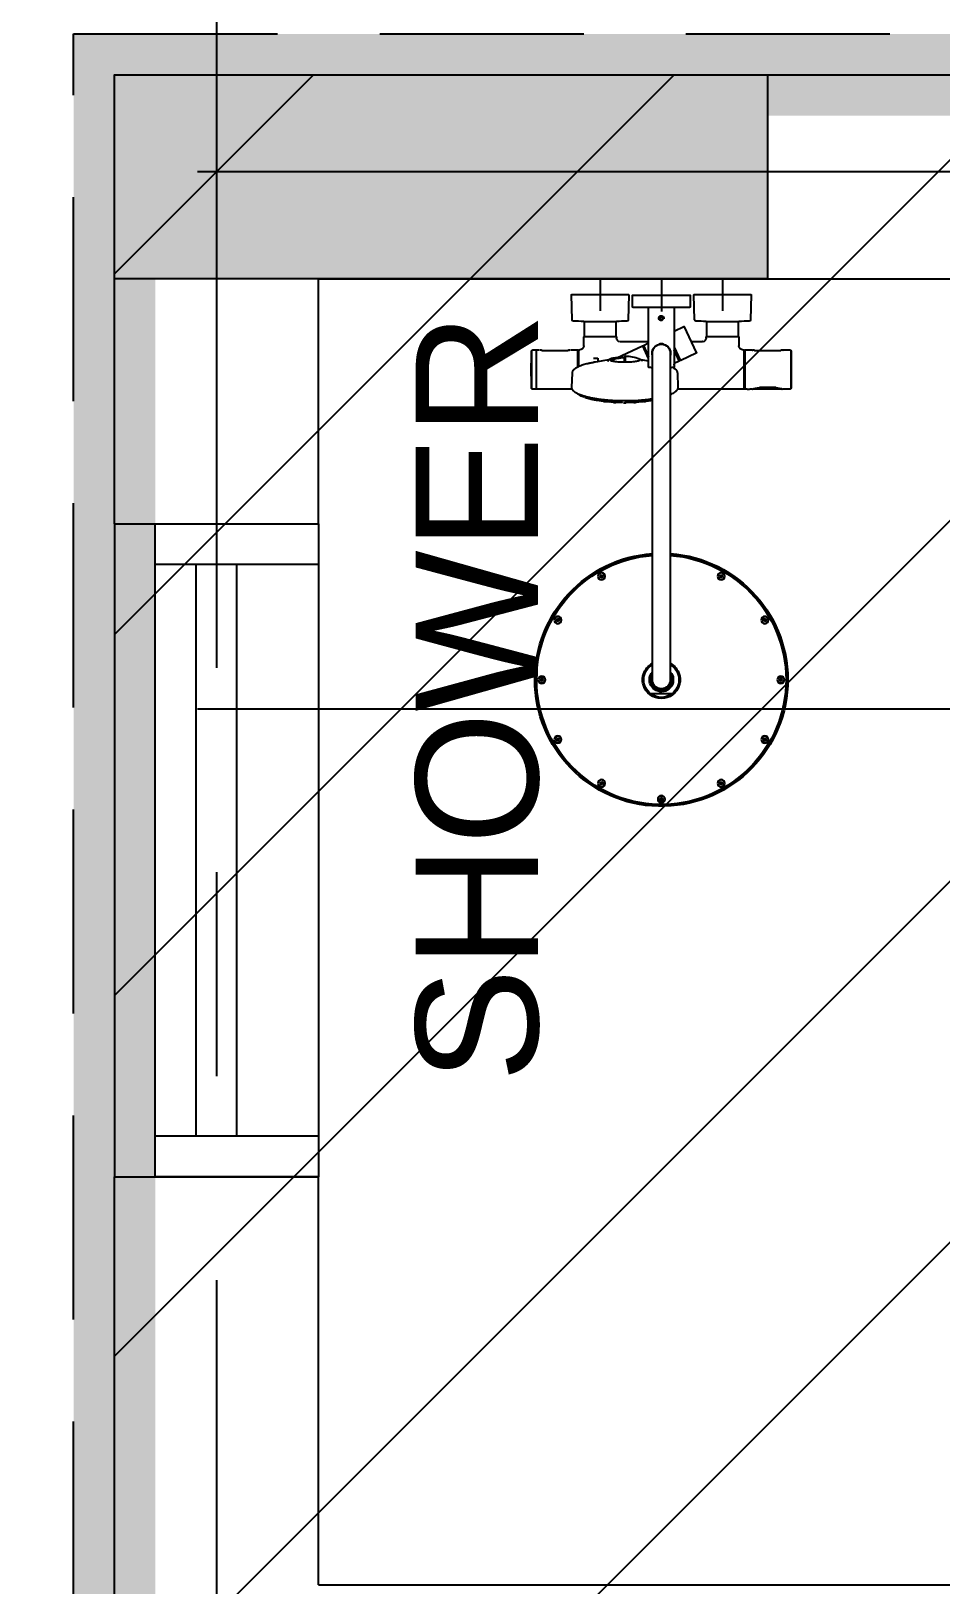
# Model space of a CAD drawing. Header units: centimetres. Extents: x -7408 to 35293, y -3951 to 3084.
# Drawn here: x -1790.2 to -1678.8, y 2523 to 2713.3 of the extents above; entities that cross this region are included whole.
import ezdxf

# ---------------------------------------------------------------- set-up
doc = ezdxf.new("R2010")
doc.units = ezdxf.units.CM
doc.header["$LTSCALE"] = 100
doc.header["$MEASUREMENT"] = 0
doc.linetypes.add('A0-01 FLOOR PLANS$0$HIDDEN', pattern=[0.375, 0.25, -0.125])
doc.linetypes.add('GRID$0$GRID$0$XREF GRID$0$GRIDS$0$CENTER', pattern=[2, 1.25, -0.25, 0.25, -0.25])
for name, color, linetype in [('A0-01 FLOOR PLANS$0$BATH FIXTURES', 85, 'Continuous'), ('A0-01 FLOOR PLANS$0$HIDDEN -03', 8, 'A0-01 FLOOR PLANS$0$HIDDEN'), ('A0-01 FLOOR PLANS$0$TEXT', 3, 'Continuous'), ('A0-01 FLOOR PLANS$0$WALL-01', 7, 'Continuous'), ('A0-01 FLOOR PLANS$0$WALL-03', 2, 'Continuous'), ('A0-01 FLOOR PLANS$0$WINDOW', 1, 'Continuous'), ('DCCA-USABLE AREA', 10, 'Continuous'), ('GRID$0$XREF GRID', 11, 'GRID$0$GRID$0$XREF GRID$0$GRIDS$0$CENTER'), ('XREF GF COL$0$COLUMN', 6, 'Continuous'), ('XREF GF COL$0$COLUMN HATCH', 201, 'Continuous')]:
    doc.layers.add(name, color=color, linetype=linetype)
doc.styles.add('A0-01 FLOOR PLANS$0$ART-PS-1', font='arial.ttf', dxfattribs={"height": 20})

# ---------------------------------------------------------------- blocks, each defined once
blk = doc.blocks.new('XREF GF COL')
at = {"layer": 'XREF GF COL$0$COLUMN HATCH'}
blk.add_hatch(color=256, dxfattribs=at).paths.add_polyline_path([(-12089.7, 2708), (-12089.7, 2683), (-12009.7, 2683), (-12009.7, 2708)])
at = {"layer": 'XREF GF COL$0$COLUMN'}
blk.add_lwpolyline([(-12089.7, 2683), (-12089.7, 2708), (-12009.7, 2708), (-12009.7, 2683)], close=True, dxfattribs=at)
blk = doc.blocks.new('GRID')
at = {"layer": 'GRID$0$XREF GRID'}
for p, q in [((-1767.5, 2960.33, 0), (-1767.5, 522.76)), ((-1969.8, 2696.16), (-230.24, 2696.16)), ((-1969.8, 2630.32), (-230.24, 2630.32))]:
    blk.add_line(p, q, dxfattribs=at)
blk = doc.blocks.new('A0-01 FLOOR PLANS$0$ALW05')
at = {"layer": 'A0-01 FLOOR PLANS$0$WINDOW'}
for p, q in [((-1775, 2578), (-1775, 2648)), ((-1770, 2578), (-1770, 2648)), ((-1765, 2578), (-1765, 2648)), ((-1755, 2648), (-1755, 2578))]:
    blk.add_line(p, q, dxfattribs=at)
for points in [[(-1775, 2653), (-1755, 2653), (-1755, 2648), (-1775, 2648)], [(-1775, 2578), (-1755, 2578), (-1755, 2573), (-1775, 2573)]]:
    blk.add_lwpolyline(points, close=True, dxfattribs=at)
blk = doc.blocks.new('A0-01 FLOOR PLANS$0$Bath_ShowerHead_D-31_01')
for p, q in [((-7.5, 0.08), (-7.5, -3.92)), ((0, 0), (0, -4)), ((7.5, 0.08), (7.5, -3.92)), ((-11, -1.97), (-10.92, -5.04)), ((-4.05, -1.92), (-10.95, -1.92)), ((-5.5, -1.92), (-9.5, -1.92)), ((-4.08, -5.04), (-4, -1.97)), ((-3.55, -2.02), (-3.55, -3.4)), ((3.53, -2), (-3.53, -2)), ((-3.45, -3.5), (3.45, -3.5)), ((2, -2), (-2, -2)), ((-1.57, -3.5), (-1.57, -10.83)), ((1.57, -10.83), (1.57, -3.5)), ((3.55, -3.4), (3.55, -2.02)), ((4, -1.97), (4.08, -5.04)), ((10.95, -1.92), (4.05, -1.92)), ((9.5, -1.92), (5.5, -1.92)), ((10.92, -5.04), (11, -1.97)), ((-5.5, -5.22), (-9.5, -5.22)), ((-9.43, -5.22), (-9.43, -7.1)), ((-5.57, -7.1), (-5.57, -5.22)), ((-0.17, -4.82), (-0.09, -4.67)), ((-0.09, -4.97), (-0.17, -4.82)), ((-0.09, -4.67), (0.09, -4.67)), ((0.09, -4.97), (-0.09, -4.97)), ((0.09, -4.67), (0.17, -4.82)), ((0.17, -4.82), (0.09, -4.97)), ((9.5, -5.22), (5.5, -5.22)), ((5.57, -5.22), (5.57, -7.1)), ((9.43, -7.1), (9.43, -5.22)), ((-9.5, -7.14), (-9.5, -8.22)), ((-9.48, -7.12), (-5.52, -7.12)), ((-5.5, -7.26), (-5.5, -7.14)), ((-4.31, -9.04), (-2.83, -5.87)), ((-1.57, -6.4), (-2.76, -5.85)), ((5.5, -7.14), (5.5, -7.26)), ((5.52, -7.12), (9.48, -7.12)), ((9.5, -8.22), (9.5, -7.14)), ((-15.89, -13.37), (-15.89, -8.87)), ((-14.94, -8.72), (-15.74, -8.72)), ((-14.42, -8.77), (-14.62, -8.77)), ((-11.62, -8.77), (-14.42, -8.77)), ((-11.42, -8.77), (-11.62, -8.77)), ((-10.24, -8.72), (-11.1, -8.72)), ((-10.22, -8.74), (-10.22, -13.5)), ((-10.15, -9.32), (-10.22, -9.32)), ((-10.22, -9.35), (-10.15, -9.35)), ((-10.15, -13.5), (-10.15, -8.74)), ((-9.99, -8.72), (-10.13, -8.72)), ((-3.68, -7.69), (-5.06, -7.69)), ((-4.28, -9.11), (-2.38, -10)), ((-1.57, -8.37), (-2.31, -9.97)), ((-2.2, -10.05), (-1.57, -8.69)), ((-1.1, -9.12), (-1.1, -13.17)), ((-0.2, -7.97), (-0.25, -8)), ((-0.25, -8), (0.25, -8)), ((-0.25, -8), (-0.25, -8.05)), ((-0.2, -7.97), (0.2, -7.97)), ((-0.2, -8.05), (-0.2, -7.97)), ((0.25, -8), (0.2, -7.97)), ((0.2, -8.05), (0.2, -7.97)), ((0.25, -8.05), (0.25, -8)), ((1.1, -13.17), (1.1, -9.12)), ((5.06, -7.69), (1.57, -7.69)), ((2.18, -8.15), (1.57, -7.86)), ((2.2, -8.19), (1.57, -9.55)), ((1.57, -9.75), (2.28, -8.22)), ((2.23, -8.32), (2.17, -8.29)), ((5.46, -9.68), (2.31, -8.21)), ((4.45, -9.48), (4.45, -10.04)), ((10.13, -8.72), (10, -8.72)), ((10.15, -8.74), (10.15, -10.74)), ((10.23, -9.57), (10.15, -9.49)), ((10.23, -10.77), (10.23, -8.74)), ((11.1, -8.72), (10.25, -8.72)), ((11.62, -8.78), (11.43, -8.77)), ((14.42, -8.78), (11.62, -8.78)), ((14.42, -8.78), (11.62, -8.78)), ((14.42, -8.78), (14.42, -8.78)), ((14.62, -8.77), (14.42, -8.78)), ((15.75, -8.72), (14.95, -8.72)), ((15.35, -8.72), (15.35, -13.52)), ((15.9, -8.87), (15.9, -13.37)), ((-10.15, -9.94), (-10.22, -9.94)), ((-10.22, -10.53), (-10.15, -10.53)), ((-2.28, -9.9), (-2.17, -9.95)), ((-2.18, -10.09), (-1.57, -10.38)), ((2.45, -9.98), (2.44, -10.04)), ((2.46, -9.96), (2.45, -9.98)), ((2.7, -9.83), (2.7, -9.99)), ((4.45, -10.04), (4.45, -10.09)), ((4.45, -10.09), (4.45, -10.19)), ((4.47, -10.14), (4.47, -10.19)), ((4.5, -9.6), (4.5, -9.65)), ((4.5, -9.67), (4.5, -9.65)), ((4.5, -10.17), (4.5, -9.67)), ((5.86, -9.73), (5.83, -9.72)), ((6.5, -10.04), (6.5, -9.98)), ((7.77, -9.74), (7.77, -10.08)), ((8.32, -9.74), (7.77, -9.74)), ((-14.01, -13.32), (-14.01, -13.32)), ((-14.01, -13.32), (-12.02, -13.32)), ((-12.02, -13.32), (-12.02, -13.32)), ((-10.15, -11.71), (-10.22, -11.71)), ((-10.22, -12.3), (-10.15, -12.3)), ((-10.15, -12.89), (-10.22, -12.89)), ((-10.22, -12.92), (-10.15, -12.92)), ((-1.96, -11.55), (-2.02, -13.28)), ((-1.1, -13.17), (-1.1, -45.07)), ((1.1, -45.07), (1.1, -13.17)), ((10.96, -13.28), (10.9, -11.55)), ((-15.74, -13.52), (-14.94, -13.52)), ((-14.8, -13.52), (-11.23, -13.52)), ((-11.09, -13.52), (-10.82, -13.52)), ((-10.51, -13.52), (-10.24, -13.52)), ((-10.13, -13.52), (-1.97, -13.52)), ((10.91, -13.52), (15.75, -13.52)), ((-7.39, -36.42), (-7.54, -36.51)), ((-7.54, -36.51), (-7.49, -36.59)), ((-7.49, -36.59), (-7.34, -36.51)), ((-7.39, -36.23), (-7.47, -36.28)), ((-7.47, -36.28), (-7.39, -36.42)), ((-7.43, -36.45), (-7.38, -36.54)), ((-7.33, -36.33), (-7.42, -36.38)), ((-7.3, -36.37), (-7.39, -36.23)), ((-7.34, -36.51), (-7.25, -36.66)), ((-7.31, -36.56), (-7.22, -36.51)), ((-7.15, -36.29), (-7.3, -36.37)), ((-7.21, -36.43), (-7.26, -36.35)), ((-7.25, -36.46), (-7.1, -36.37)), ((-7.17, -36.61), (-7.25, -36.46)), ((-7.25, -36.66), (-7.17, -36.61)), ((-7.1, -36.37), (-7.15, -36.29)), ((7.15, -36.29), (7.1, -36.37)), ((7.1, -36.37), (7.25, -36.46)), ((7.3, -36.37), (7.15, -36.29)), ((7.25, -36.46), (7.17, -36.61)), ((7.17, -36.61), (7.25, -36.66)), ((7.26, -36.35), (7.21, -36.43)), ((7.22, -36.51), (7.31, -36.56)), ((7.25, -36.66), (7.34, -36.51)), ((7.39, -36.23), (7.3, -36.37)), ((7.42, -36.38), (7.33, -36.33)), ((7.34, -36.51), (7.49, -36.59)), ((7.38, -36.54), (7.43, -36.45)), ((7.47, -36.28), (7.39, -36.23)), ((7.39, -36.42), (7.47, -36.28)), ((7.54, -36.51), (7.39, -36.42)), ((7.49, -36.59), (7.54, -36.51)), ((-12.84, -41.65), (-12.89, -41.73)), ((-12.89, -41.73), (-12.75, -41.82)), ((-12.7, -41.73), (-12.84, -41.65)), ((-12.75, -41.82), (-12.83, -41.97)), ((-12.74, -41.7), (-12.79, -41.79)), ((-12.77, -41.86), (-12.69, -41.91)), ((-12.75, -42.02), (-12.66, -41.87)), ((-12.61, -41.58), (-12.7, -41.73)), ((-12.58, -41.74), (-12.67, -41.69)), ((-12.66, -41.87), (-12.51, -41.95)), ((-12.53, -41.63), (-12.61, -41.58)), ((-12.61, -41.78), (-12.53, -41.63)), ((-12.46, -41.87), (-12.61, -41.78)), ((-12.61, -41.9), (-12.56, -41.81)), ((-12.51, -41.95), (-12.46, -41.87)), ((12.61, -41.78), (12.46, -41.87)), ((12.46, -41.87), (12.51, -41.95)), ((12.51, -41.95), (12.66, -41.87)), ((12.61, -41.58), (12.53, -41.63)), ((12.53, -41.63), (12.61, -41.78)), ((12.56, -41.81), (12.61, -41.9)), ((12.67, -41.69), (12.58, -41.74)), ((12.7, -41.73), (12.61, -41.58)), ((12.66, -41.87), (12.75, -42.02)), ((12.69, -41.91), (12.77, -41.86)), ((12.84, -41.65), (12.7, -41.73)), ((12.79, -41.79), (12.74, -41.7)), ((12.75, -41.82), (12.89, -41.73)), ((12.83, -41.97), (12.75, -41.82)), ((12.89, -41.73), (12.84, -41.65)), ((-12.83, -41.97), (-12.75, -42.02)), ((12.75, -42.02), (12.83, -41.97)), ((-1.1, -45.07), (-1.1, -49.12)), ((1.1, -49.12), (1.1, -45.07)), ((-1.3, -47.42), (-1.1, -47.42)), ((1.1, -47.42), (1.3, -47.42)), ((-14.86, -49.07), (-14.86, -49.17)), ((-14.69, -49.07), (-14.86, -49.07)), ((-14.86, -49.17), (-14.69, -49.17)), ((-14.74, -49.07), (-14.74, -49.17)), ((-14.69, -48.9), (-14.69, -49.07)), ((-14.59, -48.9), (-14.69, -48.9)), ((-14.59, -49.02), (-14.69, -49.02)), ((-14.69, -49.17), (-14.69, -49.34)), ((-14.69, -49.22), (-14.59, -49.22)), ((-14.69, -49.34), (-14.59, -49.34)), ((-14.59, -49.07), (-14.59, -48.9)), ((-14.42, -49.07), (-14.59, -49.07)), ((-14.59, -49.17), (-14.42, -49.17)), ((-14.59, -49.34), (-14.59, -49.17)), ((-14.54, -49.17), (-14.54, -49.07)), ((-14.42, -49.17), (-14.42, -49.07)), ((-2.2, -49.79), (-2.2, -48.45)), ((2.2, -48.45), (2.2, -49.79)), ((14.59, -49.07), (14.42, -49.07)), ((14.42, -49.07), (14.42, -49.17)), ((14.42, -49.17), (14.59, -49.17)), ((14.54, -49.07), (14.54, -49.17)), ((14.69, -48.9), (14.59, -48.9)), ((14.59, -48.9), (14.59, -49.07)), ((14.69, -49.02), (14.59, -49.02)), ((14.59, -49.17), (14.59, -49.34)), ((14.59, -49.22), (14.69, -49.22)), ((14.59, -49.34), (14.69, -49.34)), ((14.69, -49.07), (14.69, -48.9)), ((14.86, -49.07), (14.69, -49.07)), ((14.69, -49.34), (14.69, -49.17)), ((14.69, -49.17), (14.86, -49.17)), ((14.74, -49.17), (14.74, -49.07)), ((14.86, -49.17), (14.86, -49.07)), ((-1.01, -50.82), (-1.3, -50.82)), ((-0.9, -50.82), (-1.01, -50.82)), ((0.9, -50.82), (-0.9, -50.82)), ((-0.45, -50.32), (-0.57, -50.32)), ((-0.45, -50.32), (0.45, -50.32)), ((0.57, -50.32), (0.45, -50.32)), ((1.01, -50.82), (0.9, -50.82)), ((1.3, -50.82), (1.01, -50.82)), ((-12.75, -56.42), (-12.89, -56.51)), ((-12.89, -56.51), (-12.84, -56.59)), ((-12.84, -56.59), (-12.7, -56.51)), ((-12.75, -56.22), (-12.83, -56.27)), ((-12.83, -56.27), (-12.75, -56.42)), ((-12.79, -56.45), (-12.74, -56.54)), ((-12.69, -56.33), (-12.77, -56.38)), ((-12.66, -56.37), (-12.75, -56.22)), ((-12.7, -56.51), (-12.61, -56.66)), ((-12.67, -56.55), (-12.58, -56.5)), ((-12.51, -56.29), (-12.66, -56.37)), ((-12.56, -56.43), (-12.61, -56.34)), ((-12.61, -56.46), (-12.46, -56.37)), ((-12.53, -56.61), (-12.61, -56.46)), ((-12.61, -56.66), (-12.53, -56.61)), ((-12.46, -56.37), (-12.51, -56.29)), ((12.51, -56.29), (12.46, -56.37)), ((12.46, -56.37), (12.61, -56.46)), ((12.66, -56.37), (12.51, -56.29)), ((12.61, -56.46), (12.53, -56.61)), ((12.53, -56.61), (12.61, -56.66)), ((12.61, -56.34), (12.56, -56.43)), ((12.58, -56.5), (12.67, -56.55)), ((12.61, -56.66), (12.7, -56.51)), ((12.75, -56.22), (12.66, -56.37)), ((12.77, -56.38), (12.69, -56.33)), ((12.7, -56.51), (12.84, -56.59)), ((12.74, -56.54), (12.79, -56.45)), ((12.83, -56.27), (12.75, -56.22)), ((12.75, -56.42), (12.83, -56.27)), ((12.89, -56.51), (12.75, -56.42)), ((12.84, -56.59), (12.89, -56.51)), ((-7.49, -61.65), (-7.54, -61.73)), ((-7.54, -61.73), (-7.39, -61.82)), ((-7.34, -61.73), (-7.49, -61.65)), ((-7.39, -61.82), (-7.47, -61.96)), ((-7.47, -61.96), (-7.39, -62.01)), ((-7.38, -61.7), (-7.43, -61.79)), ((-7.42, -61.86), (-7.33, -61.91)), ((-7.39, -62.01), (-7.3, -61.87)), ((-7.25, -61.58), (-7.34, -61.73)), ((-7.22, -61.73), (-7.31, -61.68)), ((-7.3, -61.87), (-7.15, -61.95)), ((-7.26, -61.89), (-7.21, -61.81)), ((-7.17, -61.63), (-7.25, -61.58)), ((-7.25, -61.78), (-7.17, -61.63)), ((-7.1, -61.87), (-7.25, -61.78)), ((-7.15, -61.95), (-7.1, -61.87)), ((7.25, -61.78), (7.1, -61.87)), ((7.1, -61.87), (7.15, -61.95)), ((7.15, -61.95), (7.3, -61.87)), ((7.25, -61.58), (7.17, -61.63)), ((7.17, -61.63), (7.25, -61.78)), ((7.21, -61.81), (7.26, -61.89)), ((7.31, -61.68), (7.22, -61.73)), ((7.34, -61.73), (7.25, -61.58)), ((7.3, -61.87), (7.39, -62.01)), ((7.33, -61.91), (7.42, -61.86)), ((7.49, -61.65), (7.34, -61.73)), ((7.43, -61.79), (7.38, -61.7)), ((7.39, -61.82), (7.54, -61.73)), ((7.47, -61.96), (7.39, -61.82)), ((7.39, -62.01), (7.47, -61.96)), ((7.54, -61.73), (7.49, -61.65)), ((-0.05, -63.71), (-0.22, -63.71)), ((-0.22, -63.71), (-0.22, -63.81)), ((-0.22, -63.81), (-0.05, -63.81)), ((-0.1, -63.71), (-0.1, -63.81)), ((0.05, -63.54), (-0.05, -63.54)), ((-0.05, -63.54), (-0.05, -63.71)), ((0.05, -63.66), (-0.05, -63.66)), ((-0.05, -63.81), (-0.05, -63.98)), ((-0.05, -63.86), (0.05, -63.86)), ((-0.05, -63.98), (0.05, -63.98)), ((0.05, -63.71), (0.05, -63.54)), ((0.22, -63.71), (0.05, -63.71)), ((0.05, -63.81), (0.22, -63.81)), ((0.05, -63.98), (0.05, -63.81)), ((0.1, -63.81), (0.1, -63.71)), ((0.22, -63.81), (0.22, -63.71))]:
    blk.add_line(p, q)
for centre, radius in [((0, -4.82), 0.246), ((0, -4.82), 0.18), ((-7.32, -36.44), 0.45), ((-7.32, -36.44), 0.41), ((7.32, -36.44), 0.45), ((7.32, -36.44), 0.41), ((-12.68, -41.8), 0.45), ((-12.68, -41.8), 0.41), ((12.68, -41.8), 0.45), ((12.68, -41.8), 0.41), ((-14.64, -49.12), 0.45), ((-14.64, -49.12), 0.41), ((14.64, -49.12), 0.45), ((14.64, -49.12), 0.41), ((-12.68, -56.44), 0.45), ((-12.68, -56.44), 0.41), ((12.68, -56.44), 0.45), ((12.68, -56.44), 0.41), ((-7.32, -61.8), 0.45), ((-7.32, -61.8), 0.41), ((7.32, -61.8), 0.45), ((7.32, -61.8), 0.41), ((0, -63.76), 0.45), ((0, -63.76), 0.41)]:
    blk.add_circle(centre, radius)
for centre, radius, start, end in [((-10.95, -1.97), 0.05, 90, 181.5), ((-4.05, -1.97), 0.05, 358.5, 90), ((-3.53, -2.02), 0.02, 90, 180), ((-3.45, -3.4), 0.1, 180, 270), ((3.45, -3.4), 0.1, 270, 0), ((3.53, -2.02), 0.02, 0, 90), ((4.05, -1.97), 0.05, 90, 181.5), ((10.95, -1.97), 0.05, 358.5, 90), ((-10.77, -5.04), 0.15, 181.5, 268.1235), ((-7.5, 94.76), 100, 268.1235, 268.854), ((-7.5, 94.76), 100, 271.146, 271.8765), ((-4.23, -5.04), 0.15, 271.8765, 358.5), ((0, -4.82), 0.3, 255, 195), ((4.23, -5.04), 0.15, 181.5, 268.1235), ((7.5, 94.76), 100, 268.1235, 268.854), ((7.5, 94.76), 100, 271.146, 271.8765), ((10.77, -5.04), 0.15, 271.8765, 358.5), ((-9.48, -7.14), 0.02, 90, 180), ((-9.41, -7.1), 0.02, 180, 270), ((-5.59, -7.1), 0.02, 270, 0), ((-5.52, -7.14), 0.02, 0, 90), ((-5.06, -7.26), 0.444, 181.5907, 267.0077), ((-2.78, -5.89), 0.05, 65, 155), ((5.06, -7.26), 0.444, 271.3582, 358.5138), ((5.52, -7.14), 0.02, 90, 180), ((5.59, -7.1), 0.02, 180, 270), ((9.41, -7.1), 0.02, 270, 0), ((9.48, -7.14), 0.02, 0, 90), ((84.08, -11.12), 100, 178.7132, 181.2877), ((-15.74, -8.87), 0.15, 90.4837, 180.0005), ((-14.49, -6.71), 2.06, 259.3919, 261.1025), ((-14.43, -6.33), 2.44, 260.7742, 265.5339), ((-11.61, -6.33), 2.44, 274.4645, 279.2276), ((-11.51, -6.98), 1.78, 279.0316, 280.3594), ((-10.24, -8.74), 0.02, 0, 90), ((-10.13, -8.74), 0.02, 90, 180), ((-10, -8.22), 0.5, 270.4238, 359.5853), ((-4.26, -9.06), 0.05, 155, 245), ((0, -9.12), 1.13, 102.7838, 191.5041), ((0, -9.12), 1.1, 0, 180), ((0, -9.12), 1.13, 0, 77.1991), ((0, -9.12), 1.13, 347.0955, 0), ((2.18, -8.27), 0.02, 155, 245), ((2.17, -8.18), 0.03, 335, 65), ((2.3, -8.23), 0.02, 65, 155), ((10, -8.22), 0.497, 180.2837, 270.0504), ((10.13, -8.74), 0.02, 0, 90), ((10.25, -8.74), 0.02, 90, 180), ((11.1, -8.77), 0.0505, 46.9195, 89.7895), ((11.61, -6.44), 2.33, 260.4502, 265.432), ((11.23, -8.77), 0.0307, 68.4365, 95.6982), ((14.44, -6.44), 2.33, 274.5661, 279.5519), ((14.82, -8.77), 0.0307, 84.3084, 113.464), ((14.95, -8.77), 0.0505, 90.2105, 133.0804), ((15.75, -8.87), 0.15, 359.9994, 90.499), ((-84.07, -11.12), 100, 358.7126, 1.287), ((-2.36, -9.95), 0.05, 245, 335), ((-2.17, -10.06), 0.03, 155, 245), ((-2.18, -9.97), 0.02, 335, 65), ((-1.53, -10.83), 0.03, 180, 262.9292), ((0, 1.55), 12.5, 262.9292, 264.9514), ((0, 1.55), 12.5, 275.0486, 277.0708), ((1.53, -10.83), 0.03, 277.0708, 0), ((-1.86, 11.13), 21.49, 279.1725, 281.6283), ((2.77, -9.83), 0.0688, 110.5785, 179.6732), ((4.52, -9.6), 0.02, 89.4549, 180), ((4.47, -14.33), 4.75, 70.3229, 89.4549), ((4.74, -17.38), 7.73, 81.8576, 85.6981), ((6.18, -10.01), 0.0683, 17.0873, 69.4893), ((6.18, -10.03), 0.0688, 27.4358, 69.422), ((10.8, 11.12), 21.49, 258.3745, 263.3006), ((-15.74, -13.37), 0.15, 179.9997, 270.0108), ((-14.01, -15.69), 2.36, 89.9874, 113.2654), ((-14.81, -13.47), 0.0472, 176.4407, 249.6056), ((-14.04, -15.57), 2.19, 89.1588, 110.5651), ((-12.02, -15.69), 2.36, 66.7399, 90.0119), ((-12.03, -15.83), 2.45, 70.5873, 89.6922), ((-11.22, -13.47), 0.0475, 288.6919, 2.8285), ((-10.77, -14.08), 0.56, 94.061, 94.739), ((-10.82, -13.51), 0.0147, 276.3407, 278.3544), ((-10.66, -15.82), 2.3, 86.2644, 93.6304), ((-10.66, -16.5), 2.98, 87.2513, 90.9598), ((-10.48, -12.57), 0.953, 267.5377, 268.1419), ((-10.51, -13.5), 0.0168, 261.4715, 263.6935), ((-10.52, -13.61), 0.0874, 84.5355, 86.4641), ((-10.24, -13.5), 0.02, 270, 0), ((-10.13, -13.5), 0.02, 180, 270), ((4.8, -6.63), 8.53, 269.8368, 272.5731), ((4.93, -2.23), 12.92, 271.1539, 273.6573), ((5.2, -2.65), 12.48, 272.5174, 275.0502), ((5.51, -3.42), 11.7, 273.8933, 276.5191), ((5.86, -4.52), 10.57, 275.3173, 278.1182), ((6.26, -5.88), 9.16, 276.8331, 279.913), ((6.72, -7.42), 7.57, 278.4883, 282.0418), ((7.09, -8.34), 6.6, 280.5691, 283.982), ((15.75, -13.37), 0.15, 269.9564, 0), ((0, -49.12), 15.5, 94.0697, 0), ((0, -49.12), 15.32, 94.1175, 0), ((0, -49.12), 15.3, 94.123, 0), ((0, -49.12), 15.29, 94.1256, 0), ((0, -49.12), 15.27, 94.131, 0), ((0, -49.12), 15.5, 0, 85.9303), ((0, -49.12), 15.32, 0, 85.8825), ((0, -49.12), 15.3, 0, 85.877), ((0, -49.12), 15.29, 0, 85.8744), ((0, -49.12), 15.27, 0, 85.869), ((0, -49.12), 2.3, 118.5719, 162.9284), ((0, -49.12), 2.15, 127.2488, 232.7512), ((0, -49.12), 2.15, 124.3637, 127.2488), ((0, -49.12), 2.15, 120.7723, 124.3637), ((0, -49.12), 2.3, 17.0716, 61.4281), ((0, -49.12), 2.15, 55.6363, 59.2277), ((0, -49.12), 2.15, 52.7512, 55.6363), ((0, -49.12), 2.15, 307.2488, 52.7512), ((0, -49.12), 2.3, 169.228, 190.772), ((0, -49.12), 2.3, 162.9301, 169.228), ((-2.17, -48.45), 0.03, 162.9301, 180), ((0, -49.12), 1.47, 138.4433, 0), ((0, -49.12), 1.35, 144.5691, 0), ((0, -49.12), 1.33, 145.7987, 244.4562), ((0, -49.12), 1.1, 180, 0), ((0, -49.12), 1.33, 295.5438, 34.2013), ((0, -49.12), 1.47, 0, 41.5567), ((0, -49.12), 1.35, 0, 35.4309), ((0, -49.12), 2.3, 10.772, 17.0699), ((2.17, -48.45), 0.03, 0, 17.0699), ((0, -49.12), 2.3, 349.228, 10.772), ((0, -49.12), 2.3, 190.772, 197.0699), ((-2.17, -49.79), 0.03, 180, 197.0699), ((0, -49.12), 2.3, 197.0716, 342.9284), ((0, -49.12), 2.15, 232.7512, 235.6363), ((0, -49.12), 2.15, 235.6363, 304.3637), ((0, -49.12), 2.15, 304.3637, 307.2488), ((0, -49.12), 2.3, 342.9301, 349.228), ((2.17, -49.79), 0.03, 342.9301, 0)]:
    blk.add_arc(centre, radius, start, end)
for centre, major_axis, ratio, start_param, end_param in [((-5.06, -7.19), (0, 0.5), 1, 3.091409, 3.141593), ((4.47, -14.05), (-4.73, 0), 0.970296, 4.728297, 5.086392), ((2.72, -9.83), (0.02, 0), 0.241922, 3.141593, 3.167236), ((4.47, -14.22), (4.73, 0), 0.970296, 1.196063, 1.554861), ((4.47, -14.24), (4.73, 0), 0.970296, 1.196793, 1.554888), ((-2.17, -48.45), (-0.0287, 0.0088), 0.989207, 0, 0.288551), ((2.17, -48.45), (-0.0287, -0.0088), 0.989207, 2.853042, 3.141593), ((-2.17, -49.79), (-0.0287, -0.0088), 0.989207, 5.994634, 6.283185), ((2.17, -49.79), (0.0287, -0.0088), 0.989207, 0, 0.288551)]:
    blk.add_ellipse(centre, major_axis=major_axis, ratio=ratio, start_param=start_param, end_param=end_param)
for points, degree in [([(-5.5, -7.27), (-5.5, -7.26), (-5.5, -7.26), (-5.5, -7.26)], 3), ([(5.5, -7.26), (5.5, -7.26), (5.5, -7.26), (5.5, -7.27)], 3), ([(-10, -8.72), (-10, -8.72), (-10, -8.72), (-10, -8.72)], 3), ([(-1.47, -10.88), (-1.47, -10.87), (-1.47, -10.87), (-1.47, -10.86)], 3), ([(4.45, -9.63), (4.46, -9.63), (4.46, -9.63), (4.47, -9.63)], 3), ([(4.47, -9.66), (4.46, -9.66), (4.46, -9.66), (4.45, -9.66)], 3), ([(4.47, -10.14), (4.46, -10.14), (4.46, -10.14), (4.45, -10.14)], 3), ([(4.47, -9.63), (4.49, -9.63), (4.5, -9.63), (4.52, -9.63)], 3), ([(4.5, -9.66), (4.49, -9.66), (4.48, -9.66), (4.47, -9.66)], 3), ([(4.5, -10.14), (4.49, -10.14), (4.48, -10.14), (4.47, -10.14)], 3), ([(-1.96, -11.55), (-1.96, -11.55), (-1.96, -11.55), (-1.96, -11.55), (-1.96, -11.55), (-1.96, -11.55)], 5)]:
    blk.add_open_spline(points, degree=degree)
for points, degree, knots in [([(-14.87, -8.73), (-14.88, -8.73), (-14.91, -8.73), (-14.93, -8.72), (-14.93, -8.72), (-14.94, -8.72), (-14.94, -8.72), (-14.94, -8.72), (-14.95, -8.72)], 3, [0, 0, 0, 0, 0.245741, 0.69191, 0.916224, 0.957728, 0.982787, 1, 1, 1, 1]), ([(-11.1, -8.72), (-11.1, -8.72), (-11.11, -8.72), (-11.11, -8.72), (-11.11, -8.72), (-11.12, -8.72), (-11.15, -8.73), (-11.18, -8.73), (-11.19, -8.74)], 3, [0, 0, 0, 0, 0.015565, 0.048335, 0.127827, 0.377073, 0.755534, 1, 1, 1, 1]), ([(4.45, -9.48), (4.45, -9.47), (4.45, -9.47), (4.44, -9.47), (4.44, -9.46), (4.44, -9.46), (4.43, -9.46), (4.42, -9.45), (4.41, -9.45), (4.4, -9.45), (4.4, -9.45), (4.4, -9.45)], 3, [0, 0, 0, 0, 0.059506, 0.159563, 0.245992, 0.329643, 0.42315, 0.565802, 0.784627, 0.970374, 1, 1, 1, 1]), ([(-1.44, -10.86), (-1.47, -10.88), (-1.56, -10.94), (-1.67, -11.03), (-1.78, -11.13), (-1.87, -11.25), (-1.94, -11.39), (-1.95, -11.49), (-1.96, -11.55)], 3, [0.5801674, 0.5801674, 0.5801674, 0.5801674, 0.6259358, 0.696701, 0.7574415, 0.8282146, 0.9090569, 1, 1, 1, 1]), ([(-1.57, -10.56), (-1.58, -10.52), (-1.6, -10.44), (-1.63, -10.37), (-1.63, -10.34)], 3, [0.5121966, 0.5121966, 0.5121966, 0.5121966, 0.6261046, 0.7145426, 0.7145426, 0.7145426, 0.7145426]), ([(2.44, -10.04), (2.44, -10.06), (2.44, -10.08), (2.45, -10.1), (2.45, -10.1)], 3, [0, 0, 0, 0, 0.0633839, 0.1139324, 0.1139324, 0.1139324, 0.1139324]), ([(2.45, -9.97), (2.45, -9.97), (2.45, -9.97), (2.45, -9.97), (2.45, -9.98), (2.45, -9.98), (2.45, -9.98)], 5, [0.49842013, 0.49842013, 0.49842013, 0.49842013, 0.49842013, 0.49842013, 0.50000075, 0.51157507, 0.51157507, 0.51157507, 0.51157507, 0.51157507, 0.51157507]), ([(2.7, -9.8), (2.7, -9.81), (2.66, -9.82), (2.59, -9.85), (2.52, -9.88), (2.48, -9.92), (2.47, -9.94), (2.46, -9.94)], 3, [0.4254993, 0.4254993, 0.4254993, 0.4254993, 0.4526311, 0.5889127, 0.7344681, 0.8892637, 0.9254156, 0.9254156, 0.9254156, 0.9254156]), ([(2.62, -9.91), (2.62, -9.91), (2.62, -9.91), (2.62, -9.89), (2.63, -9.87), (2.67, -9.85), (2.68, -9.84), (2.69, -9.84)], 3, [0.4958252, 0.4958252, 0.4958252, 0.4958252, 0.5, 0.5, 0.5625, 0.5625, 0.58796867, 0.58796867, 0.58796867, 0.58796867]), ([(4.47, -10.19), (4.23, -10.19), (3.98, -10.18), (3.65, -10.16), (3.54, -10.15), (3.34, -10.13), (3.25, -10.12), (3.08, -10.09), (3, -10.08), (2.87, -10.05), (2.81, -10.03), (2.68, -9.99), (2.63, -9.96), (2.62, -9.92)], 3, [0, 0, 0, 0, 0.125, 0.125, 0.1875, 0.1875, 0.25, 0.25, 0.3125, 0.3125, 0.375, 0.375, 0.4856991, 0.4856991, 0.4856991, 0.4856991]), ([(2.7, -9.87), (2.66, -9.89), (2.65, -9.91), (2.65, -9.94), (2.66, -9.96), (2.67, -9.98)], 3, [0.4257206, 0.4257206, 0.4257206, 0.4257206, 0.5, 0.5, 0.5536818, 0.5536818, 0.5536818, 0.5536818]), ([(6.32, -9.92), (6.32, -9.94), (6.31, -9.95), (6.26, -9.98), (6.23, -10), (6.14, -10.03), (6.08, -10.05), (5.95, -10.08), (5.87, -10.09), (5.61, -10.13), (5.41, -10.15), (4.96, -10.18), (4.72, -10.19), (4.47, -10.19)], 3, [0.5117194, 0.5117194, 0.5117194, 0.5117194, 0.5625, 0.5625, 0.625, 0.625, 0.6875, 0.6875, 0.75, 0.75, 0.875, 0.875, 1, 1, 1, 1]), ([(4.55, -9.65), (4.54, -9.65), (4.54, -9.65), (4.53, -9.65), (4.52, -9.65), (4.51, -9.65), (4.5, -9.66), (4.5, -9.66), (4.5, -9.67), (4.5, -9.67), (4.5, -9.67)], 3, [0, 0, 0, 0, 0.076286, 0.279716, 0.508547, 0.661979, 0.772982, 0.883151, 0.998032, 1, 1, 1, 1]), ([(5.39, -9.67), (5.53, -9.68), (5.67, -9.7), (5.87, -9.73), (5.95, -9.74), (6.08, -9.77), (6.14, -9.79), (6.23, -9.82), (6.26, -9.84), (6.31, -9.87), (6.32, -9.89), (6.32, -9.91), (6.32, -9.91), (6.32, -9.91)], 3, [0.1647399, 0.1647399, 0.1647399, 0.1647399, 0.25, 0.25, 0.3125, 0.3125, 0.375, 0.375, 0.4375, 0.4375, 0.5, 0.5, 0.5032189, 0.5032189, 0.5032189, 0.5032189]), ([(6.27, -9.97), (6.29, -9.96), (6.3, -9.94), (6.3, -9.91), (6.29, -9.89), (6.24, -9.86), (6.21, -9.84), (6.11, -9.81), (6.06, -9.79), (5.93, -9.77), (5.85, -9.75), (5.68, -9.73), (5.6, -9.72), (5.5, -9.71)], 3, [0.4482744, 0.4482744, 0.4482744, 0.4482744, 0.5, 0.5, 0.5625, 0.5625, 0.625, 0.625, 0.6875, 0.6875, 0.75, 0.75, 0.8100245, 0.8100245, 0.8100245, 0.8100245]), ([(5.89, -9.73), (5.88, -9.73), (5.88, -9.73), (5.87, -9.73), (5.85, -9.72), (5.83, -9.72), (5.83, -9.72)], 3, [0.74785872, 0.74785872, 0.74785872, 0.74785872, 0.75028089, 0.75154772, 0.75733642, 0.76181543, 0.76181543, 0.76181543, 0.76181543]), ([(6.5, -9.98), (6.49, -9.96), (6.48, -9.93), (6.44, -9.89), (6.37, -9.85), (6.27, -9.81), (6.15, -9.78), (6.02, -9.75), (5.93, -9.74), (5.89, -9.73)], 3, [0, 0, 0, 0, 0.131987, 0.281792, 0.449255, 0.586344, 0.733125, 0.889496, 1, 1, 1, 1]), ([(6.18, -9.91), (6.17, -9.91), (6.17, -9.91), (6.14, -9.89), (6.11, -9.87), (6.08, -9.86)], 3, [0.0968, 0.0968, 0.0968, 0.0968, 0.125, 0.125, 0.2392713, 0.2392713, 0.2392713, 0.2392713]), ([(6.24, -10), (6.24, -10), (6.24, -9.98), (6.22, -9.95), (6.21, -9.93), (6.2, -9.93)], 3, [0, 0, 0, 0, 0.094437, 0.572572, 1, 1, 1, 1]), ([(6.49, -10.09), (6.49, -10.09), (6.5, -10.08), (6.5, -10.06), (6.5, -10.04)], 3, [0.8927078, 0.8927078, 0.8927078, 0.8927078, 0.923572, 1, 1, 1, 1]), ([(6.5, -10.05), (6.5, -10.05), (6.5, -10.05), (6.5, -10.05), (6.5, -10.04)], 3, [0.49985456, 0.49985456, 0.49985456, 0.49985456, 0.499857717, 0.505184623, 0.505184623, 0.505184623, 0.505184623]), ([(10.9, -11.55), (10.9, -11.5), (10.89, -11.42), (10.84, -11.3), (10.79, -11.21), (10.73, -11.15), (10.66, -11.07), (10.55, -10.97), (10.39, -10.86), (10.2, -10.76), (9.98, -10.66), (9.72, -10.56), (9.43, -10.47), (9.11, -10.39), (8.73, -10.3), (8.46, -10.25), (8.29, -10.22)], 3, [0, 0, 0, 0, 0.076639, 0.140286, 0.191004, 0.231676, 0.270773, 0.344619, 0.422888, 0.492029, 0.569644, 0.657173, 0.731485, 0.813325, 0.902766, 1, 1, 1, 1]), ([(-2.02, -13.28), (-2.02, -13.33), (-2.02, -13.41), (-1.98, -13.52), (-1.93, -13.61), (-1.87, -13.68), (-1.78, -13.78), (-1.63, -13.9), (-1.4, -14.04), (-1.21, -14.13), (-1.1, -14.18), (-1.1, -14.18)], 3, [0, 0, 0, 0, 0.0201993, 0.0389749, 0.0548851, 0.0680309, 0.0803254, 0.1107287, 0.1406106, 0.1698338, 0.17045, 0.17045, 0.17045, 0.17045]), ([(1.1, -14.73), (1.24, -14.75), (1.56, -14.8), (2.13, -14.86), (2.83, -14.92), (3.61, -14.96), (4.4, -14.97), (5.2, -14.96), (5.99, -14.93), (6.68, -14.88), (7.29, -14.81), (7.82, -14.74), (8.33, -14.65), (8.79, -14.56), (9.2, -14.46), (9.54, -14.36), (9.83, -14.26), (10.07, -14.17), (10.25, -14.08), (10.41, -14), (10.55, -13.92), (10.66, -13.83), (10.76, -13.74), (10.84, -13.65), (10.91, -13.54), (10.96, -13.42), (10.96, -13.33), (10.96, -13.28)], 3, [0.3258306, 0.3258306, 0.3258306, 0.3258306, 0.3501234, 0.3796535, 0.4187131, 0.4577747, 0.4968356, 0.5358975, 0.5749598, 0.6140192, 0.6433242, 0.6726312, 0.7025236, 0.7336544, 0.7594589, 0.7859554, 0.810673, 0.8325632, 0.8516356, 0.8676157, 0.8855409, 0.9055164, 0.9198472, 0.9366347, 0.9558872, 0.9776111, 1, 1, 1, 1]), ([(-1.32, -14.07), (-1.31, -14.08), (-1.26, -14.12), (-1.19, -14.18), (-1.13, -14.22), (-1.1, -14.23)], 3, [0.320972, 0.320972, 0.320972, 0.320972, 0.3458905, 0.4291154, 0.4686404, 0.4686404, 0.4686404, 0.4686404]), ([(1.1, -14.9), (1.11, -14.9), (1.32, -14.94), (1.73, -15), (2.38, -15.07), (3.08, -15.13), (3.77, -15.15), (4.24, -15.16), (4.47, -15.16)], 5, [0.90399804, 0.90399804, 0.90399804, 0.90399804, 0.90399804, 0.90399804, 0.90625, 0.9375, 0.96875, 1, 1, 1, 1, 1, 1]), ([(1.88, -15), (1.88, -15), (1.88, -15.01), (1.89, -15.02), (1.9, -15.03), (1.91, -15.04), (1.91, -15.04), (1.92, -15.05), (1.93, -15.05), (1.95, -15.05), (1.98, -15.06), (1.99, -15.06), (2, -15.06)], 3, [0, 0, 0, 0, 0.078849, 0.165941, 0.23991, 0.304842, 0.36235, 0.422637, 0.520357, 0.766738, 0.969433, 1, 1, 1, 1]), ([(2, -15.06), (2.01, -15.06), (2.03, -15.06), (2.06, -15.07), (2.09, -15.07), (2.11, -15.07), (2.13, -15.06), (2.14, -15.06), (2.15, -15.05), (2.16, -15.04), (2.16, -15.02), (2.16, -15.02), (2.16, -15.01)], 3, [0, 0, 0, 0, 0.136394, 0.294134, 0.458405, 0.64934, 0.704181, 0.759795, 0.824948, 0.900015, 0.980398, 1, 1, 1, 1]), ([(3.06, -15.12), (3.06, -15.12), (3.06, -15.13), (3.07, -15.14), (3.07, -15.15), (3.08, -15.16), (3.09, -15.16), (3.1, -15.17), (3.1, -15.17), (3.11, -15.17), (3.13, -15.17), (3.15, -15.17), (3.17, -15.18), (3.17, -15.18)], 3, [0, 0, 0, 0, 0.004737, 0.111726, 0.196853, 0.269065, 0.331169, 0.383075, 0.430362, 0.494221, 0.682743, 0.896328, 1, 1, 1, 1]), ([(3.17, -15.18), (3.18, -15.18), (3.19, -15.18), (3.22, -15.18), (3.26, -15.18), (3.28, -15.18), (3.29, -15.18), (3.31, -15.18), (3.32, -15.17), (3.33, -15.16), (3.34, -15.15), (3.34, -15.14), (3.34, -15.13), (3.34, -15.13)], 3, [0, 0, 0, 0, 0.066927, 0.215245, 0.362572, 0.517578, 0.682587, 0.723014, 0.771108, 0.831848, 0.902048, 0.978518, 1, 1, 1, 1]), ([(3.35, -15.13), (3.36, -15.13), (3.37, -15.13), (3.39, -15.13), (3.41, -15.13), (3.41, -15.13)], 3, [0.6390182, 0.6390182, 0.6390182, 0.6390182, 0.7543694, 0.9483646, 1, 1, 1, 1]), ([(3.41, -15.13), (3.42, -15.13), (3.44, -15.13), (3.48, -15.13), (3.5, -15.13), (3.52, -15.13), (3.53, -15.12), (3.55, -15.11), (3.56, -15.1), (3.56, -15.09), (3.56, -15.08), (3.56, -15.08)], 3, [0, 0, 0, 0, 0.135585, 0.313743, 0.503936, 0.629642, 0.717386, 0.799718, 0.882901, 0.972509, 1, 1, 1, 1]), ([(4.33, -15.17), (4.33, -15.17), (4.33, -15.18), (4.34, -15.19), (4.35, -15.2), (4.36, -15.21), (4.36, -15.21), (4.37, -15.21), (4.38, -15.22), (4.38, -15.22), (4.4, -15.22), (4.42, -15.22), (4.43, -15.22), (4.44, -15.22)], 3, [0, 0, 0, 0, 0.051707, 0.151707, 0.232823, 0.302041, 0.360979, 0.408736, 0.451413, 0.515564, 0.717797, 0.931323, 1, 1, 1, 1]), ([(4.44, -15.22), (4.45, -15.22), (4.46, -15.22), (4.49, -15.22), (4.53, -15.22), (4.56, -15.22), (4.56, -15.22), (4.58, -15.21), (4.59, -15.21), (4.6, -15.2), (4.61, -15.18), (4.61, -15.17), (4.61, -15.17)], 3, [0, 0, 0, 0, 0.090801, 0.237555, 0.381893, 0.531915, 0.710019, 0.747984, 0.801281, 0.861969, 0.933494, 1, 1, 1, 1]), ([(5.6, -15.13), (5.6, -15.13), (5.6, -15.14), (5.61, -15.15), (5.62, -15.17), (5.62, -15.17), (5.63, -15.18), (5.64, -15.18), (5.65, -15.18), (5.66, -15.18), (5.68, -15.18), (5.7, -15.18), (5.72, -15.18), (5.73, -15.18)], 3, [0, 0, 0, 0, 0.045652, 0.139085, 0.214141, 0.278103, 0.332441, 0.377213, 0.420253, 0.487307, 0.718989, 0.910147, 1, 1, 1, 1]), ([(5.73, -15.18), (5.73, -15.18), (5.75, -15.18), (5.78, -15.18), (5.81, -15.17), (5.83, -15.17), (5.84, -15.17), (5.85, -15.17), (5.86, -15.16), (5.87, -15.15), (5.88, -15.14), (5.88, -15.13), (5.88, -15.12)], 3, [0, 0, 0, 0, 0.076864, 0.239324, 0.400516, 0.569749, 0.685309, 0.731073, 0.786683, 0.853107, 0.930836, 1, 1, 1, 1]), ([(6.79, -15.04), (6.79, -15.04), (6.8, -15.05), (6.81, -15.06), (6.82, -15.06), (6.82, -15.06), (6.83, -15.07), (6.85, -15.07), (6.87, -15.07), (6.9, -15.06), (6.91, -15.06), (6.91, -15.06)], 3, [0.1457434, 0.1457434, 0.1457434, 0.1457434, 0.2030523, 0.2698241, 0.3285346, 0.3805531, 0.4353016, 0.5298208, 0.7657184, 0.9558164, 1, 1, 1, 1]), ([(6.91, -15.06), (6.92, -15.06), (6.94, -15.06), (6.97, -15.06), (7, -15.05), (7.02, -15.05), (7.03, -15.04), (7.04, -15.04), (7.05, -15.03), (7.06, -15.01), (7.06, -15), (7.06, -15)], 3, [0, 0, 0, 0, 0.122667, 0.293461, 0.466066, 0.66077, 0.72284, 0.783744, 0.853978, 0.934717, 1, 1, 1, 1]), ([(8.67, -14.74), (8.67, -14.74), (8.84, -14.7), (9, -14.65), (9.15, -14.61), (9.29, -14.56), (9.42, -14.52)], 5, [0.12454787, 0.12454787, 0.12454787, 0.12454787, 0.12454787, 0.12454787, 0.125, 0.15625, 0.15625, 0.15625, 0.15625, 0.15625, 0.15625]), ([(9.45, -14.51), (9.54, -14.48), (9.71, -14.41), (9.92, -14.31), (10.09, -14.21), (10.19, -14.14), (10.24, -14.09), (10.26, -14.08)], 3, [0, 0, 0, 0, 0.132302, 0.2916949, 0.4034734, 0.5149699, 0.5620238, 0.5620238, 0.5620238, 0.5620238])]:
    blk.add_open_spline(points, degree=degree, knots=knots)
blk = doc.blocks.new('A0-01 FLOOR PLANS')
at = {"layer": 'A0-01 FLOOR PLANS$0$HIDDEN -03'}
for p, q in [((-1785, 2713), (-1320, 2713)), ((-1785, 793), (-1785, 2713))]:
    blk.add_line(p, q, dxfattribs=at)
at = {"layer": 'A0-01 FLOOR PLANS$0$WALL-01'}
for p, q in [((-1780, 2708), (-1460, 2708)), ((-1780, 2653), (-1780, 2708)), ((-1755, 2683), (-1520, 2683)), ((-1755, 2653), (-1755, 2683)), ((-1780, 2653), (-1755, 2653)), ((-1780, 2573), (-1755, 2573)), ((-1780, 2458), (-1780, 2573)), ((-1755, 2523), (-1755, 2573)), ((-1755, 2523), (-1616.93, 2523))]:
    blk.add_line(p, q, dxfattribs=at)
at = {"layer": 'A0-01 FLOOR PLANS$0$WALL-03'}
blk.add_line((-1780, 2653), (-1780, 2573), dxfattribs=at)
at = {"layer": 'A0-01 FLOOR PLANS$0$BATH FIXTURES', "xscale": -1}
blk.add_blockref('A0-01 FLOOR PLANS$0$Bath_ShowerHead_D-31_01', (-1713, 2683), dxfattribs=at)
at = {"layer": 'A0-01 FLOOR PLANS$0$WALL-01'}
blk.add_blockref('GRID', (0, 0), dxfattribs=at)
at = {"layer": 'A0-01 FLOOR PLANS$0$WINDOW'}
for name, p in [('XREF GF COL', (10309.7, 0)), ('A0-01 FLOOR PLANS$0$ALW05', (0, 0))]:
    blk.add_blockref(name, p, dxfattribs=at)
at = {"layer": 'A0-01 FLOOR PLANS$0$TEXT', "style": 'A0-01 FLOOR PLANS$0$ART-PS-1'}
blk.add_text('SHOWER', height=15, rotation=90, dxfattribs=at).set_placement((-1728.09, 2584.57))

msp = doc.modelspace()

# ---------------------------------------------------------------- hatches: boundary and pattern name
at = {"true_color": 0x7aafdf}
h = msp.add_hatch(dxfattribs=at)
h.set_pattern_fill('ANSI31', color=143, scale=250)
h.paths.add_polyline_path([(-405, 2643), (-405, 763), (-685, 763), (-985, 763), (-985, 803), (-1780, 803), (-1780, 2708), (-1325, 2708), (-1325, 2153), (-985, 2153), (-985, 2643)])

# ---------------------------------------------------------------- linework, layer by layer
at = {"color": 6, "const_width": 10}
msp.add_lwpolyline([(-405, 2643), (-405, 763), (-685, 763), (-685, 763), (-985, 763), (-985, 803), (-1780, 803), (-1780, 2708), (-1325, 2708), (-1325, 2153), (-985, 2153), (-985, 2643)], close=True, dxfattribs=at)

# ---------------------------------------------------------------- block references
at = {"layer": 'DCCA-USABLE AREA'}
msp.add_blockref('A0-01 FLOOR PLANS', (0, 0), dxfattribs=at)

doc.saveas('drawing.dxf')
